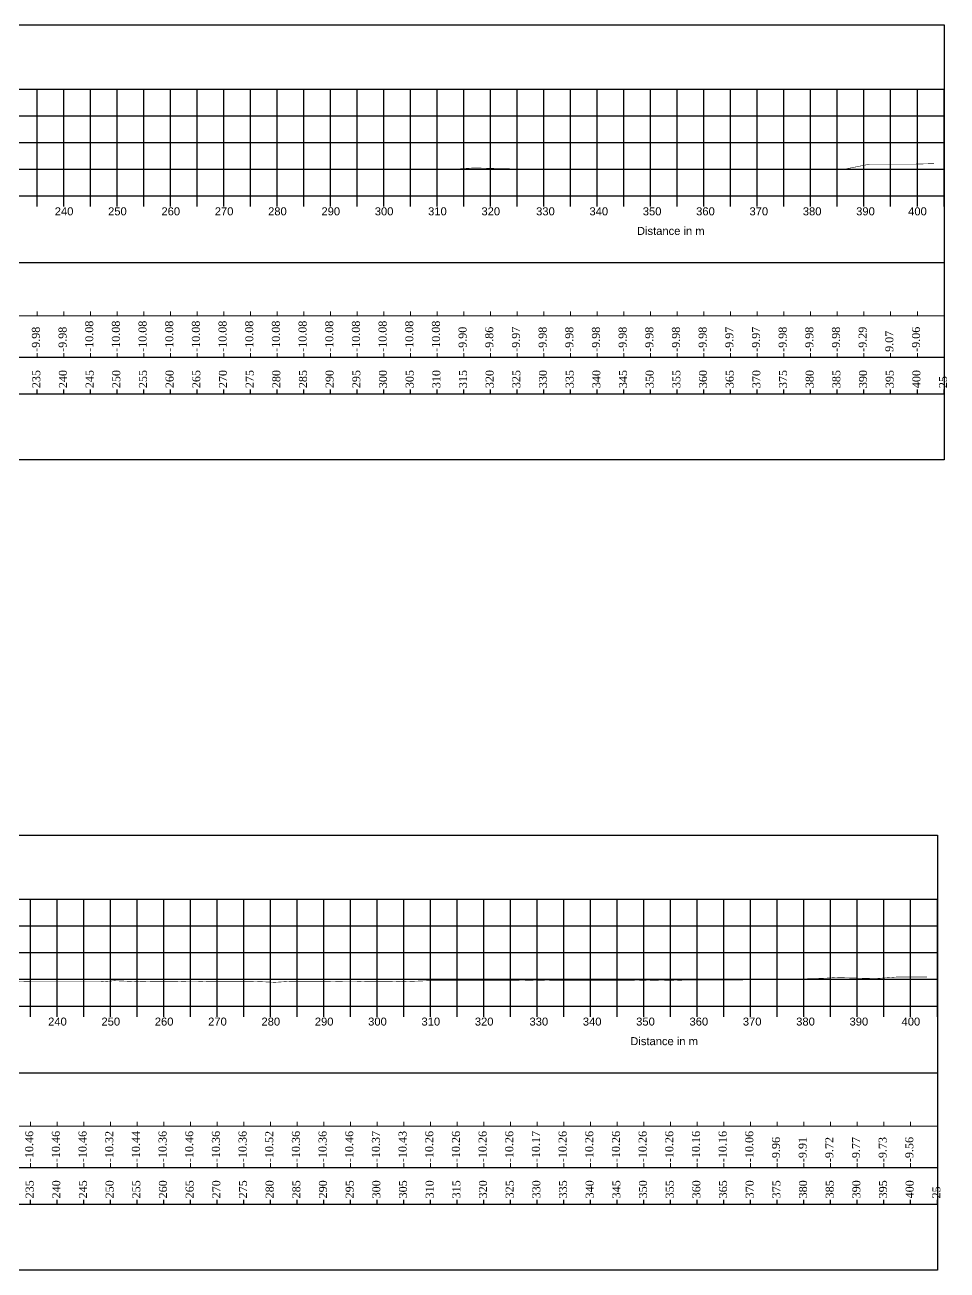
# Model space of a CAD drawing. Header units: inches. Extents: x 48 to 1763, y 126 to 359.
# Drawn here: x 1229.6 to 1402.5, y 125.5 to 359 of the extents above; entities that cross this region are included whole.
import ezdxf

# ---------------------------------------------------------------- set-up
doc = ezdxf.new("R2010")
doc.units = ezdxf.units.IN
doc.header["$MEASUREMENT"] = 0
doc.layers.add('CS Line Prework', color=3, linetype='Continuous', lineweight=30)
doc.layers.add('Text Post RL', color=7, linetype='Continuous', lineweight=0)
for name, color, linetype in [('Major Grid', 253, 'Continuous'), ('Text_Design RL', 7, 'Continuous'), ('Text_Distance', 7, 'Continuous'), ('Text_Pre RL', 7, 'Continuous')]:
    doc.layers.add(name, color=color, linetype=linetype)
doc.styles.add('CS', font='times.ttf', dxfattribs={"height": 1})
doc.styles.add('EL', font='times.ttf', dxfattribs={"height": 1.6})
doc.styles.get("Standard").update_dxf_attribs({"font": 'arial.ttf'})

msp = doc.modelspace()

# ---------------------------------------------------------------- linework, layer by layer
for points in [[(987.75, 358.97), (1401.97, 358.97), (1401.97, 277.43), (987.75, 277.43)], [(986.51, 207.06), (1400.73, 207.06), (1400.73, 125.52), (986.51, 125.52)]]:
    msp.add_lwpolyline(points, close=True)
at = {"layer": 'CS Line Prework', "const_width": 0.1}
for points in [[(1227.66, 331.86), (1231.67, 331.96), (1236.47, 331.96), (1241.87, 331.86), (1246.66, 331.96), (1250.68, 331.86), (1255.47, 331.86), (1259.49, 331.86), (1264.44, 331.86), (1269.4, 331.86), (1274.18, 331.86), (1278.2, 331.86), (1283.15, 331.86), (1288.11, 331.86), (1293.05, 331.86), (1298, 331.86), (1303.11, 331.86), (1308.98, 331.86), (1313.93, 332.16), (1317.69, 332.06), (1322.44, 331.96), (1327.54, 331.96), (1333.43, 331.96), (1338.37, 331.96), (1344.4, 331.97), (1349.36, 331.97), (1352.91, 331.97), (1357.86, 331.97), (1362.97, 331.97), (1368.85, 331.97), (1372.55, 331.97), (1378.43, 331.97), (1383.54, 331.97), (1388.03, 332.87), (1392.98, 332.87), (1396.54, 332.87), (1400.1, 332.97)], [(1227.53, 179.67), (1230.74, 179.57), (1234.65, 179.57), (1240.33, 179.57), (1243.89, 179.57), (1246.42, 179.77), (1248.89, 179.67), (1251.06, 179.57), (1254.17, 179.67), (1257.52, 179.67), (1259.9, 179.57), (1262.06, 179.57), (1264.34, 179.67), (1267.9, 179.67), (1271.66, 179.67), (1274.29, 179.57), (1276.47, 179.47), (1279.67, 179.67), (1282.04, 179.67), (1285.75, 179.67), (1289.32, 179.57), (1291.79, 179.57), (1294.06, 179.67), (1297.82, 179.67), (1300.14, 179.57), (1302.62, 179.67), (1305.09, 179.77), (1307.37, 179.77), (1311.38, 179.77), (1313.86, 179.77), (1316.33, 179.77), (1318.81, 179.77), (1321.13, 179.77), (1325.35, 179.87), (1329.01, 179.77), (1331.49, 179.77), (1333.8, 179.77), (1336.27, 179.77), (1340.5, 179.77), (1342.97, 179.77), (1346.48, 179.87), (1350.69, 179.77), (1353.01, 179.87), (1355.75, 179.87), (1358.22, 179.87), (1362.28, 179.87), (1365.94, 179.97), (1370, 180.07), (1373.67, 180.07), (1377.73, 180.17), (1380.21, 180.27), (1381.6, 180.37), (1385.26, 180.27), (1389.12, 180.17), (1393.28, 180.47), (1395.6, 180.47), (1398.74, 180.47)]]:
    msp.add_lwpolyline(points, dxfattribs=at)
at = {"layer": 'Major Grid', "linetype": 'Continuous'}
for p, q in [((996.95, 346.94), (1401.97, 346.94)), ((1231.95, 324.94), (1231.95, 346.94)), ((1236.95, 324.94), (1236.95, 346.94)), ((1241.95, 324.94), (1241.95, 346.94)), ((1246.95, 324.94), (1246.95, 346.94)), ((1251.95, 324.94), (1251.95, 346.94)), ((1256.95, 324.94), (1256.95, 346.94)), ((1261.95, 324.94), (1261.95, 346.94)), ((1266.95, 324.94), (1266.95, 346.94)), ((1271.95, 324.94), (1271.95, 346.94)), ((1276.95, 324.94), (1276.95, 346.94)), ((1281.95, 324.94), (1281.95, 346.94)), ((1286.95, 324.94), (1286.95, 346.94)), ((1291.95, 324.94), (1291.95, 346.94)), ((1296.95, 324.94), (1296.95, 346.94)), ((1301.95, 324.94), (1301.95, 346.94)), ((1306.95, 324.94), (1306.95, 346.94)), ((1311.95, 324.94), (1311.95, 346.94)), ((1316.95, 324.94), (1316.95, 346.94)), ((1321.95, 324.94), (1321.95, 346.94)), ((1326.95, 324.94), (1326.95, 346.94)), ((1331.95, 324.94), (1331.95, 346.94)), ((1336.95, 324.94), (1336.95, 346.94)), ((1341.95, 324.94), (1341.95, 346.94)), ((1346.95, 324.94), (1346.95, 346.94)), ((1351.95, 324.94), (1351.95, 346.94)), ((1356.95, 324.94), (1356.95, 346.94)), ((1361.95, 324.94), (1361.95, 346.94)), ((1366.95, 324.94), (1366.95, 346.94)), ((1371.95, 324.94), (1371.95, 346.94)), ((1376.95, 324.94), (1376.95, 346.94)), ((1381.95, 324.94), (1381.95, 346.94)), ((1386.95, 324.94), (1386.95, 346.94)), ((1391.95, 324.94), (1391.95, 346.94)), ((1396.95, 324.94), (1396.95, 346.94)), ((1401.95, 324.94), (1401.95, 346.94)), ((996.95, 341.94), (1401.97, 341.94)), ((996.95, 336.94), (1401.97, 336.94)), ((996.95, 331.94), (1401.97, 331.94)), ((996.95, 331.94), (1401.97, 331.94)), ((996.95, 326.94), (1401.97, 326.94)), ((995.7, 195.03), (1400.73, 195.03)), ((1230.7, 173.03), (1230.7, 195.03)), ((1235.7, 173.03), (1235.7, 195.03)), ((1240.7, 173.03), (1240.7, 195.03)), ((1245.7, 173.03), (1245.7, 195.03)), ((1250.7, 173.03), (1250.7, 195.03)), ((1255.7, 173.03), (1255.7, 195.03)), ((1260.7, 173.03), (1260.7, 195.03)), ((1265.7, 173.03), (1265.7, 195.03)), ((1270.7, 173.03), (1270.7, 195.03)), ((1275.7, 173.03), (1275.7, 195.03)), ((1280.7, 173.03), (1280.7, 195.03)), ((1285.7, 173.03), (1285.7, 195.03)), ((1290.7, 173.03), (1290.7, 195.03)), ((1295.7, 173.03), (1295.7, 195.03)), ((1300.7, 173.03), (1300.7, 195.03)), ((1305.7, 173.03), (1305.7, 195.03)), ((1310.7, 173.03), (1310.7, 195.03)), ((1315.7, 173.03), (1315.7, 195.03)), ((1320.7, 173.03), (1320.7, 195.03)), ((1325.7, 173.03), (1325.7, 195.03)), ((1330.7, 173.03), (1330.7, 195.03)), ((1335.7, 173.03), (1335.7, 195.03)), ((1340.7, 173.03), (1340.7, 195.03)), ((1345.7, 173.03), (1345.7, 195.03)), ((1350.7, 173.03), (1350.7, 195.03)), ((1355.7, 173.03), (1355.7, 195.03)), ((1360.7, 173.03), (1360.7, 195.03)), ((1365.7, 173.03), (1365.7, 195.03)), ((1370.7, 173.03), (1370.7, 195.03)), ((1375.7, 173.03), (1375.7, 195.03)), ((1380.7, 173.03), (1380.7, 195.03)), ((1385.7, 173.03), (1385.7, 195.03)), ((1390.7, 173.03), (1390.7, 195.03)), ((1395.7, 173.03), (1395.7, 195.03)), ((1400.7, 173.03), (1400.7, 195.03)), ((995.7, 190.03), (1400.73, 190.03)), ((995.7, 185.03), (1400.73, 185.03)), ((995.7, 180.03), (1400.73, 180.03)), ((995.7, 180.03), (1400.73, 180.03)), ((995.7, 175.03), (1400.73, 175.03))]:
    msp.add_line(p, q, dxfattribs=at)
at = {"layer": 'Text Post RL', "linetype": 'Continuous'}
for p, q in [((996.95, 304.44), (1401.97, 304.44)), ((995.7, 152.53), (1400.73, 152.53))]:
    msp.add_line(p, q, dxfattribs=at)
at = {"layer": 'Text Post RL'}
for p, q in [((1231.95, 304.44), (1231.95, 305.24)), ((1236.95, 304.44), (1236.95, 305.24)), ((1241.95, 304.44), (1241.95, 305.24)), ((1246.95, 304.44), (1246.95, 305.24)), ((1251.95, 304.44), (1251.95, 305.24)), ((1256.95, 304.44), (1256.95, 305.24)), ((1261.95, 304.44), (1261.95, 305.24)), ((1266.95, 304.44), (1266.95, 305.24)), ((1271.95, 304.44), (1271.95, 305.24)), ((1276.95, 304.44), (1276.95, 305.24)), ((1281.95, 304.44), (1281.95, 305.24)), ((1286.95, 304.44), (1286.95, 305.24)), ((1291.95, 304.44), (1291.95, 305.24)), ((1296.95, 304.44), (1296.95, 305.24)), ((1301.95, 304.44), (1301.95, 305.24)), ((1306.95, 304.44), (1306.95, 305.24)), ((1311.95, 304.44), (1311.95, 305.24)), ((1316.95, 304.44), (1316.95, 305.24)), ((1321.95, 304.44), (1321.95, 305.24)), ((1326.95, 304.44), (1326.95, 305.24)), ((1331.95, 304.44), (1331.95, 305.24)), ((1336.95, 304.44), (1336.95, 305.24)), ((1341.95, 304.44), (1341.95, 305.24)), ((1346.95, 304.44), (1346.95, 305.24)), ((1351.95, 304.44), (1351.95, 305.24)), ((1356.95, 304.44), (1356.95, 305.24)), ((1361.95, 304.44), (1361.95, 305.24)), ((1366.95, 304.44), (1366.95, 305.24)), ((1371.95, 304.44), (1371.95, 305.24)), ((1376.95, 304.44), (1376.95, 305.24)), ((1381.95, 304.44), (1381.95, 305.24)), ((1386.95, 304.44), (1386.95, 305.24)), ((1391.95, 304.44), (1391.95, 305.24)), ((1396.95, 304.44), (1396.95, 305.24)), ((1401.95, 304.44), (1401.95, 305.24)), ((1231.95, 296.65), (1231.95, 297.45)), ((1236.95, 296.65), (1236.95, 297.45)), ((1241.95, 296.65), (1241.95, 297.45)), ((1246.95, 296.65), (1246.95, 297.45)), ((1251.95, 296.65), (1251.95, 297.45)), ((1256.95, 296.65), (1256.95, 297.45)), ((1261.95, 296.65), (1261.95, 297.45)), ((1266.95, 296.65), (1266.95, 297.45)), ((1271.95, 296.65), (1271.95, 297.45)), ((1276.95, 296.65), (1276.95, 297.45)), ((1281.95, 296.65), (1281.95, 297.45)), ((1286.95, 296.65), (1286.95, 297.45)), ((1291.95, 296.65), (1291.95, 297.45)), ((1296.95, 296.65), (1296.95, 297.45)), ((1301.95, 296.65), (1301.95, 297.45)), ((1306.95, 296.65), (1306.95, 297.45)), ((1311.95, 296.65), (1311.95, 297.45)), ((1316.95, 296.65), (1316.95, 297.45)), ((1321.95, 296.65), (1321.95, 297.45)), ((1326.95, 296.65), (1326.95, 297.45)), ((1331.95, 296.65), (1331.95, 297.45)), ((1336.95, 296.65), (1336.95, 297.45)), ((1341.95, 296.65), (1341.95, 297.45)), ((1346.95, 296.65), (1346.95, 297.45)), ((1351.95, 296.65), (1351.95, 297.45)), ((1356.95, 296.65), (1356.95, 297.45)), ((1361.95, 296.65), (1361.95, 297.45)), ((1366.95, 296.65), (1366.95, 297.45)), ((1371.95, 296.65), (1371.95, 297.45)), ((1376.95, 296.65), (1376.95, 297.45)), ((1381.95, 296.65), (1381.95, 297.45)), ((1386.95, 296.65), (1386.95, 297.45)), ((1391.95, 296.65), (1391.95, 297.45)), ((1396.95, 296.65), (1396.95, 297.45)), ((1401.95, 296.65), (1401.95, 297.45)), ((1230.7, 152.53), (1230.7, 153.33)), ((1235.7, 152.53), (1235.7, 153.33)), ((1240.7, 152.53), (1240.7, 153.33)), ((1245.7, 152.53), (1245.7, 153.33)), ((1250.7, 152.53), (1250.7, 153.33)), ((1255.7, 152.53), (1255.7, 153.33)), ((1260.7, 152.53), (1260.7, 153.33)), ((1265.7, 152.53), (1265.7, 153.33)), ((1270.7, 152.53), (1270.7, 153.33)), ((1275.7, 152.53), (1275.7, 153.33)), ((1280.7, 152.53), (1280.7, 153.33)), ((1285.7, 152.53), (1285.7, 153.33)), ((1290.7, 152.53), (1290.7, 153.33)), ((1295.7, 152.53), (1295.7, 153.33)), ((1300.7, 152.53), (1300.7, 153.33)), ((1305.7, 152.53), (1305.7, 153.33)), ((1310.7, 152.53), (1310.7, 153.33)), ((1315.7, 152.53), (1315.7, 153.33)), ((1320.7, 152.53), (1320.7, 153.33)), ((1325.7, 152.53), (1325.7, 153.33)), ((1330.7, 152.53), (1330.7, 153.33)), ((1335.7, 152.53), (1335.7, 153.33)), ((1340.7, 152.53), (1340.7, 153.33)), ((1345.7, 152.53), (1345.7, 153.33)), ((1350.7, 152.53), (1350.7, 153.33)), ((1355.7, 152.53), (1355.7, 153.33)), ((1360.7, 152.53), (1360.7, 153.33)), ((1365.7, 152.53), (1365.7, 153.33)), ((1370.7, 152.53), (1370.7, 153.33)), ((1375.7, 152.53), (1375.7, 153.33)), ((1380.7, 152.53), (1380.7, 153.33)), ((1385.7, 152.53), (1385.7, 153.33)), ((1390.7, 152.53), (1390.7, 153.33)), ((1395.7, 152.53), (1395.7, 153.33)), ((1400.7, 152.53), (1400.7, 153.33)), ((1230.7, 144.74), (1230.7, 145.54)), ((1235.7, 144.74), (1235.7, 145.54)), ((1240.7, 144.74), (1240.7, 145.54)), ((1245.7, 144.74), (1245.7, 145.54)), ((1250.7, 144.74), (1250.7, 145.54)), ((1255.7, 144.74), (1255.7, 145.54)), ((1260.7, 144.74), (1260.7, 145.54)), ((1265.7, 144.74), (1265.7, 145.54)), ((1270.7, 144.74), (1270.7, 145.54)), ((1275.7, 144.74), (1275.7, 145.54)), ((1280.7, 144.74), (1280.7, 145.54)), ((1285.7, 144.74), (1285.7, 145.54)), ((1290.7, 144.74), (1290.7, 145.54)), ((1295.7, 144.74), (1295.7, 145.54)), ((1300.7, 144.74), (1300.7, 145.54)), ((1305.7, 144.74), (1305.7, 145.54)), ((1310.7, 144.74), (1310.7, 145.54)), ((1315.7, 144.74), (1315.7, 145.54)), ((1320.7, 144.74), (1320.7, 145.54)), ((1325.7, 144.74), (1325.7, 145.54)), ((1330.7, 144.74), (1330.7, 145.54)), ((1335.7, 144.74), (1335.7, 145.54)), ((1340.7, 144.74), (1340.7, 145.54)), ((1345.7, 144.74), (1345.7, 145.54)), ((1350.7, 144.74), (1350.7, 145.54)), ((1355.7, 144.74), (1355.7, 145.54)), ((1360.7, 144.74), (1360.7, 145.54)), ((1365.7, 144.74), (1365.7, 145.54)), ((1370.7, 144.74), (1370.7, 145.54)), ((1375.7, 144.74), (1375.7, 145.54)), ((1380.7, 144.74), (1380.7, 145.54)), ((1385.7, 144.74), (1385.7, 145.54)), ((1390.7, 144.74), (1390.7, 145.54)), ((1395.7, 144.74), (1395.7, 145.54)), ((1400.7, 144.74), (1400.7, 145.54))]:
    msp.add_line(p, q, dxfattribs=at)
at = {"layer": 'Text_Design RL', "linetype": 'Continuous'}
for p, q in [((996.95, 314.43), (1401.97, 314.43)), ((995.7, 162.51), (1400.73, 162.51))]:
    msp.add_line(p, q, dxfattribs=at)
at = {"layer": 'Text_Distance', "linetype": 'Continuous'}
for p, q in [((996.95, 289.8), (1401.97, 289.8)), ((995.7, 137.88), (1400.73, 137.88))]:
    msp.add_line(p, q, dxfattribs=at)
at = {"layer": 'Text_Distance'}
for p, q in [((1231.95, 289.8), (1231.95, 290.6)), ((1236.95, 289.8), (1236.95, 290.6)), ((1241.95, 289.8), (1241.95, 290.6)), ((1246.95, 289.8), (1246.95, 290.6)), ((1251.95, 289.8), (1251.95, 290.6)), ((1256.95, 289.8), (1256.95, 290.6)), ((1261.95, 289.8), (1261.95, 290.6)), ((1266.95, 289.8), (1266.95, 290.6)), ((1271.95, 289.8), (1271.95, 290.6)), ((1276.95, 289.8), (1276.95, 290.6)), ((1281.95, 289.8), (1281.95, 290.6)), ((1286.95, 289.8), (1286.95, 290.6)), ((1291.95, 289.8), (1291.95, 290.6)), ((1296.95, 289.8), (1296.95, 290.6)), ((1301.95, 289.8), (1301.95, 290.6)), ((1306.95, 289.8), (1306.95, 290.6)), ((1311.95, 289.8), (1311.95, 290.6)), ((1316.95, 289.8), (1316.95, 290.6)), ((1321.95, 289.8), (1321.95, 290.6)), ((1326.95, 289.8), (1326.95, 290.6)), ((1331.95, 289.8), (1331.95, 290.6)), ((1336.95, 289.8), (1336.95, 290.6)), ((1341.95, 289.8), (1341.95, 290.6)), ((1346.95, 289.8), (1346.95, 290.6)), ((1351.95, 289.8), (1351.95, 290.6)), ((1356.95, 289.8), (1356.95, 290.6)), ((1361.95, 289.8), (1361.95, 290.6)), ((1366.95, 289.8), (1366.95, 290.6)), ((1371.95, 289.8), (1371.95, 290.6)), ((1376.95, 289.8), (1376.95, 290.6)), ((1381.95, 289.8), (1381.95, 290.6)), ((1386.95, 289.8), (1386.95, 290.6)), ((1391.95, 289.8), (1391.95, 290.6)), ((1396.95, 289.8), (1396.95, 290.6)), ((1401.95, 289.8), (1401.95, 290.6)), ((1230.7, 137.88), (1230.7, 138.68)), ((1235.7, 137.88), (1235.7, 138.68)), ((1240.7, 137.88), (1240.7, 138.68)), ((1245.7, 137.88), (1245.7, 138.68)), ((1250.7, 137.88), (1250.7, 138.68)), ((1255.7, 137.88), (1255.7, 138.68)), ((1260.7, 137.88), (1260.7, 138.68)), ((1265.7, 137.88), (1265.7, 138.68)), ((1270.7, 137.88), (1270.7, 138.68)), ((1275.7, 137.88), (1275.7, 138.68)), ((1280.7, 137.88), (1280.7, 138.68)), ((1285.7, 137.88), (1285.7, 138.68)), ((1290.7, 137.88), (1290.7, 138.68)), ((1295.7, 137.88), (1295.7, 138.68)), ((1300.7, 137.88), (1300.7, 138.68)), ((1305.7, 137.88), (1305.7, 138.68)), ((1310.7, 137.88), (1310.7, 138.68)), ((1315.7, 137.88), (1315.7, 138.68)), ((1320.7, 137.88), (1320.7, 138.68)), ((1325.7, 137.88), (1325.7, 138.68)), ((1330.7, 137.88), (1330.7, 138.68)), ((1335.7, 137.88), (1335.7, 138.68)), ((1340.7, 137.88), (1340.7, 138.68)), ((1345.7, 137.88), (1345.7, 138.68)), ((1350.7, 137.88), (1350.7, 138.68)), ((1355.7, 137.88), (1355.7, 138.68)), ((1360.7, 137.88), (1360.7, 138.68)), ((1365.7, 137.88), (1365.7, 138.68)), ((1370.7, 137.88), (1370.7, 138.68)), ((1375.7, 137.88), (1375.7, 138.68)), ((1380.7, 137.88), (1380.7, 138.68)), ((1385.7, 137.88), (1385.7, 138.68)), ((1390.7, 137.88), (1390.7, 138.68)), ((1395.7, 137.88), (1395.7, 138.68)), ((1400.7, 137.88), (1400.7, 138.68))]:
    msp.add_line(p, q, dxfattribs=at)
at = {"layer": 'Text_Pre RL', "linetype": 'Continuous'}
for p, q in [((996.95, 296.65), (1401.97, 296.65)), ((995.7, 144.74), (1400.73, 144.74))]:
    msp.add_line(p, q, dxfattribs=at)

# ---------------------------------------------------------------- texts
at = {"layer": 'Major Grid', "color": 7, "char_height": 1.5, "attachment_point": 1}
for s, insert, width in [('240', (1235.23, 324.77), 0.7922), ('250', (1245.23, 324.77), 0.7922), ('260', (1255.23, 324.77), 0.7922), ('270', (1265.23, 324.77), 0.7922), ('280', (1275.23, 324.77), 0.7922), ('290', (1285.23, 324.77), 0.7922), ('300', (1295.23, 324.77), 0.7922), ('310', (1305.23, 324.77), 0.7922), ('320', (1315.23, 324.77), 0.7922), ('330', (1325.48, 324.77), 0.7922), ('340', (1335.48, 324.77), 0.7922), ('350', (1345.48, 324.77), 0.7922), ('360', (1355.48, 324.77), 0.7922), ('370', (1365.48, 324.77), 0.7922), ('380', (1375.48, 324.77), 0.7922), ('390', (1385.48, 324.77), 0.7922), ('400', (1395.23, 324.77), 0.7922), ('{\\fArial|b0|i0|c0|p34;Distance in m}', (1344.38, 321.1), 14.2133), ('240', (1233.99, 172.86), 0.7922), ('250', (1243.99, 172.86), 0.7922), ('260', (1253.99, 172.86), 0.7922), ('270', (1263.99, 172.86), 0.7922), ('280', (1273.99, 172.86), 0.7922), ('290', (1283.99, 172.86), 0.7922), ('300', (1293.99, 172.86), 0.7922), ('310', (1303.99, 172.86), 0.7922), ('320', (1313.99, 172.86), 0.7922), ('330', (1324.24, 172.86), 0.7922), ('340', (1334.24, 172.86), 0.7922), ('350', (1344.24, 172.86), 0.7922), ('360', (1354.24, 172.86), 0.7922), ('370', (1364.24, 172.86), 0.7922), ('380', (1374.24, 172.86), 0.7922), ('390', (1384.24, 172.86), 0.7922), ('400', (1393.99, 172.86), 0.7922), ('{\\fArial|b0|i0|c0|p34;Distance in m}', (1343.13, 169.19), 14.2133)]:
    msp.add_mtext(s, dxfattribs=dict(at, insert=insert, width=width))
at = {"layer": 'Text_Distance', "style": 'EL'}
for s, p in [('235', (1232.51, 290.87)), ('240', (1237.51, 290.87)), ('245', (1242.51, 290.87)), ('250', (1247.51, 290.87)), ('255', (1252.51, 290.87)), ('260', (1257.51, 290.87)), ('265', (1262.51, 290.87)), ('270', (1267.51, 290.87)), ('275', (1272.51, 290.87)), ('280', (1277.51, 290.87)), ('285', (1282.51, 290.87)), ('290', (1287.51, 290.87)), ('295', (1292.51, 290.87)), ('300', (1297.51, 290.87)), ('305', (1302.51, 290.87)), ('310', (1307.51, 290.87)), ('315', (1312.51, 290.87)), ('320', (1317.51, 290.87)), ('325', (1322.51, 290.87)), ('330', (1327.51, 290.87)), ('335', (1332.51, 290.87)), ('340', (1337.51, 290.87)), ('345', (1342.51, 290.87)), ('350', (1347.51, 290.87)), ('355', (1352.51, 290.87)), ('360', (1357.51, 290.87)), ('365', (1362.51, 290.87)), ('370', (1367.51, 290.87)), ('375', (1372.51, 290.87)), ('380', (1377.51, 290.87)), ('385', (1382.51, 290.87)), ('390', (1387.51, 290.87)), ('395', (1392.51, 290.87)), ('400', (1397.51, 290.87)), ('25', (1402.51, 290.87)), ('235', (1231.26, 138.96)), ('240', (1236.26, 138.96)), ('245', (1241.26, 138.96)), ('250', (1246.26, 138.96)), ('255', (1251.26, 138.96)), ('260', (1256.26, 138.96)), ('265', (1261.26, 138.96)), ('270', (1266.26, 138.96)), ('275', (1271.26, 138.96)), ('280', (1276.26, 138.96)), ('285', (1281.26, 138.96)), ('290', (1286.26, 138.96)), ('295', (1291.26, 138.96)), ('300', (1296.26, 138.96)), ('305', (1301.26, 138.96)), ('310', (1306.26, 138.96)), ('315', (1311.26, 138.96)), ('320', (1316.26, 138.96)), ('325', (1321.26, 138.96)), ('330', (1326.26, 138.96)), ('335', (1331.26, 138.96)), ('340', (1336.26, 138.96)), ('345', (1341.26, 138.96)), ('350', (1346.26, 138.96)), ('355', (1351.26, 138.96)), ('360', (1356.26, 138.96)), ('365', (1361.26, 138.96)), ('370', (1366.26, 138.96)), ('375', (1371.26, 138.96)), ('380', (1376.26, 138.96)), ('385', (1381.26, 138.96)), ('390', (1386.26, 138.96)), ('395', (1391.26, 138.96)), ('400', (1396.26, 138.96)), ('25', (1401.26, 138.96))]:
    msp.add_text(s, height=1.5, rotation=90, dxfattribs=at).set_placement(p)
at = {"layer": 'Text_Pre RL', "style": 'CS'}
for s, p in [('-9.98', (1232.44, 297.67)), ('-9.98', (1237.44, 297.67)), ('-10.08', (1242.44, 297.67)), ('-10.08', (1247.44, 297.67)), ('-10.08', (1252.44, 297.67)), ('-10.08', (1257.44, 297.67)), ('-10.08', (1262.44, 297.67)), ('-10.08', (1267.44, 297.67)), ('-10.08', (1272.44, 297.67)), ('-10.08', (1277.44, 297.67)), ('-10.08', (1282.44, 297.67)), ('-10.08', (1287.44, 297.67)), ('-10.08', (1292.44, 297.67)), ('-10.08', (1297.44, 297.67)), ('-10.08', (1302.44, 297.67)), ('-10.08', (1307.44, 297.67)), ('-9.90', (1312.44, 297.67)), ('-9.86', (1317.44, 297.67)), ('-9.97', (1322.44, 297.67)), ('-9.98', (1327.44, 297.67)), ('-9.98', (1332.44, 297.67)), ('-9.98', (1337.44, 297.67)), ('-9.98', (1342.44, 297.67)), ('-9.98', (1347.44, 297.67)), ('-9.98', (1352.44, 297.67)), ('-9.98', (1357.44, 297.67)), ('-9.97', (1362.44, 297.67)), ('-9.97', (1367.44, 297.67)), ('-9.98', (1372.44, 297.67)), ('-9.98', (1377.44, 297.67)), ('-9.98', (1382.44, 297.67)), ('-9.29', (1387.44, 297.67)), ('9.07', (1392.44, 297.67)), ('-9.06', (1397.44, 297.67)), ('-10.46', (1231.19, 145.76)), ('-10.46', (1236.19, 145.76)), ('-10.46', (1241.19, 145.76)), ('-10.32', (1246.19, 145.76)), ('-10.44', (1251.19, 145.76)), ('-10.36', (1256.19, 145.76)), ('-10.46', (1261.19, 145.76)), ('-10.36', (1266.19, 145.76)), ('-10.36', (1271.19, 145.76)), ('-10.52', (1276.19, 145.76)), ('-10.36', (1281.19, 145.76)), ('-10.36', (1286.19, 145.76)), ('-10.46', (1291.19, 145.76)), ('-10.37', (1296.19, 145.76)), ('-10.43', (1301.19, 145.76)), ('-10.26', (1306.19, 145.76)), ('-10.26', (1311.19, 145.76)), ('-10.26', (1316.19, 145.76)), ('-10.26', (1321.19, 145.76)), ('-10.17', (1326.19, 145.76)), ('-10.26', (1331.19, 145.76)), ('-10.26', (1336.19, 145.76)), ('-10.26', (1341.19, 145.76)), ('-10.26', (1346.19, 145.76)), ('-10.26', (1351.19, 145.76)), ('-10.16', (1356.19, 145.76)), ('-10.16', (1361.19, 145.76)), ('-10.06', (1366.19, 145.76)), ('-9.96', (1371.19, 145.76)), ('-9.91', (1376.19, 145.76)), ('-9.72', (1381.19, 145.76)), ('-9.77', (1386.19, 145.76)), ('-9.73', (1391.19, 145.76)), ('-9.56', (1396.19, 145.76))]:
    msp.add_text(s, height=1.5, rotation=90, dxfattribs=at).set_placement(p)

doc.saveas('drawing.dxf')
